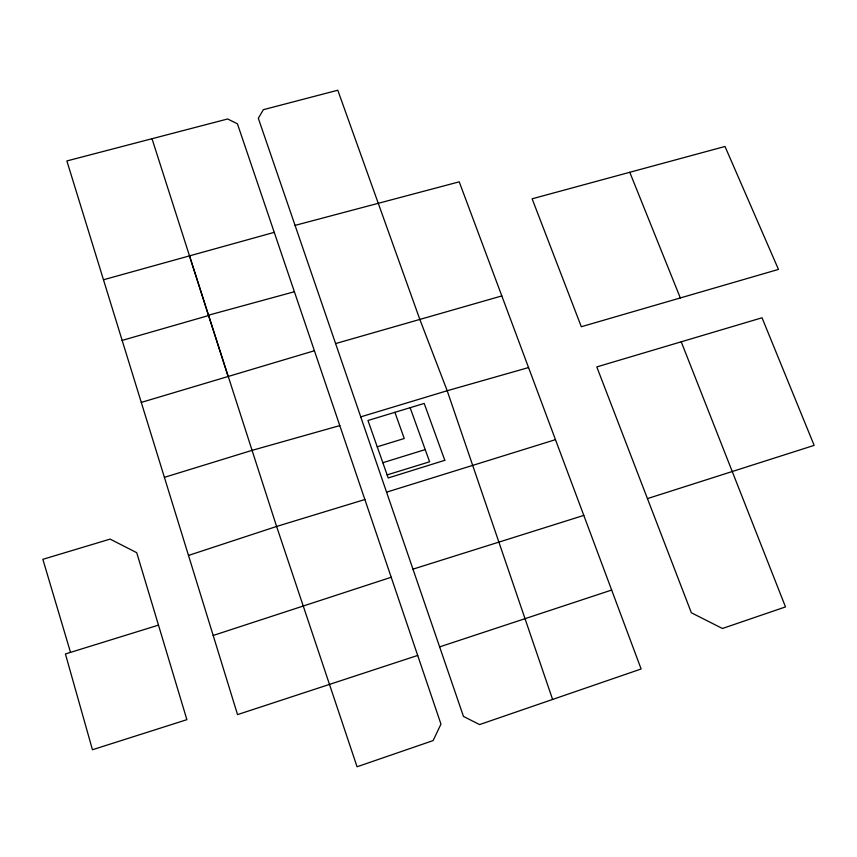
<?xml version="1.0" encoding="UTF-8"?>
<svg xmlns="http://www.w3.org/2000/svg" width="857" height="857" viewBox="0 0 857 857"><rect width="100%" height="100%" fill="white"/><g stroke="black" fill="none" stroke-linecap="round" stroke-linejoin="round"><path stroke-width="1.29" d="M552.604 699.451L447.193 390.738L419.909 319.618L337.787 90.231L263.367 109.685L258.321 118.255L439.63 646.885L611.662 590.055M188.508 555.432L276.607 526.455L364.868 499.524L440.969 724.122L433.106 740.587L357.058 766.769L276.607 526.455L208.615 315.547L122.155 340.4L66.878 160.945L227.662 118.973L237.432 123.826L364.868 499.524M391.199 577.275L213.189 635.466L237.539 714.609L417.702 655.434M647.453 498.603L814.15 445.372L762.023 317.776L596.793 366.914L691.353 612.766L722.43 628.492L785.494 606.917L681.229 341.804M413.01 569.144L583.799 515.4L641.122 668.985L479.577 724.583L463.476 716.431L439.63 646.885M386.582 492.164L555.465 439.662L583.799 515.4M382.833 462.716L425.211 449.582M158.481 625.139L65.411 653.955L92.449 749.746L186.89 719.676L136.724 552.679L110.124 539.107L42.85 559.321L70.51 652.348M164.437 477.338L251.744 450.461L339.768 425.608M377.241 446.808L404.247 438.505L394.895 412.313M387.128 474.896L429.603 461.794L410.139 407.696M360.743 416.866L447.193 390.738L528.565 367.557M141.287 402.404L314.401 350.749M501.838 295.922L335.623 343.582M103.515 279.757L274.229 232.354M294.39 291.734L208.476 315.205L189.515 255.889M629.777 172.289L725.001 146.472L778.467 269.409L581.314 326.731L532.122 198.803L629.777 172.289L680.329 297.957M295.087 225.38L459.234 181.834L555.465 439.662M152.01 138.727L228.101 376.512M122.155 340.4L213.189 635.466M444.794 460.305L388.21 477.97L367.964 420.487L424.194 403.433L444.794 460.305"/></g></svg>
